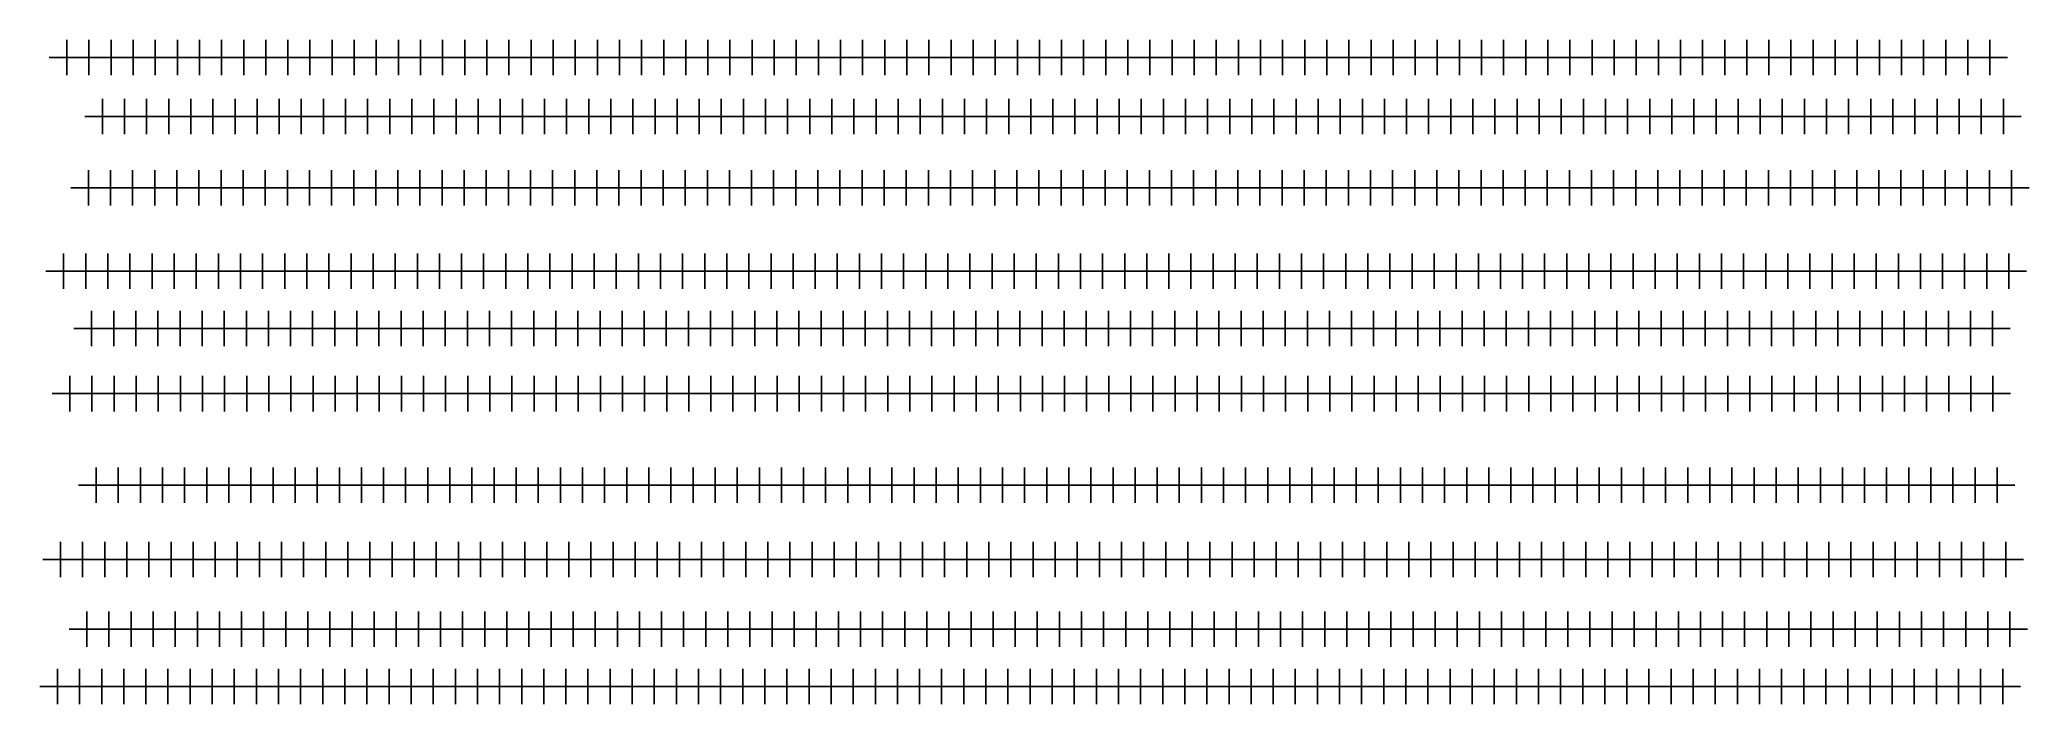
# Model space of a CAD drawing. Header units: inches. Extents: x 0.1 to 11.4, y 0.1 to 3.8.
import ezdxf

# ---------------------------------------------------------------- set-up
doc = ezdxf.new("R2010")
doc.units = ezdxf.units.IN
doc.header["$MEASUREMENT"] = 0
doc.header["$PDMODE"] = 2
doc.header["$PDSIZE"] = 0.1
doc.linetypes.add('Continuous2', pattern=[0])
doc.layers.add('Unnamed Level 1', color=1, linetype='Continuous')

msp = doc.modelspace()

# ---------------------------------------------------------------- linework, layer by layer
at = {"layer": 'Unnamed Level 1', "color": 1, "linetype": 'Continuous2', "lineweight": -3}
for p in [(0.302, 3.733), (0.427, 3.733), (0.552, 3.733), (0.677, 3.733), (0.802, 3.733), (0.927, 3.733), (1.052, 3.733), (1.177, 3.733), (1.302, 3.733), (1.427, 3.733), (1.552, 3.733), (1.677, 3.733), (1.802, 3.733), (1.927, 3.733), (2.052, 3.733), (2.177, 3.733), (2.302, 3.733), (2.427, 3.733), (2.552, 3.733), (2.677, 3.733), (2.802, 3.733), (2.927, 3.733), (3.052, 3.733), (3.177, 3.733), (3.302, 3.733), (3.427, 3.733), (3.552, 3.733), (3.677, 3.733), (3.802, 3.733), (3.927, 3.733), (4.052, 3.733), (4.177, 3.733), (4.302, 3.733), (4.427, 3.733), (4.552, 3.733), (4.677, 3.733), (4.802, 3.733), (4.927, 3.733), (5.052, 3.733), (5.177, 3.733), (5.302, 3.733), (5.427, 3.733), (5.552, 3.733), (5.677, 3.733), (5.802, 3.733), (5.927, 3.733), (6.052, 3.733), (6.177, 3.733), (6.302, 3.733), (6.427, 3.733), (6.552, 3.733), (6.677, 3.733), (6.802, 3.733), (6.927, 3.733), (7.052, 3.733), (7.177, 3.733), (7.302, 3.733), (7.427, 3.733), (7.552, 3.733), (7.677, 3.733), (7.802, 3.733), (7.927, 3.733), (8.052, 3.733), (8.177, 3.733), (8.302, 3.733), (8.427, 3.733), (8.552, 3.733), (8.677, 3.733), (8.802, 3.733), (8.927, 3.733), (9.052, 3.733), (9.177, 3.733), (9.302, 3.733), (9.427, 3.733), (9.552, 3.733), (9.677, 3.733), (9.802, 3.733), (9.927, 3.733), (10.052, 3.733), (10.177, 3.733), (10.302, 3.733), (10.427, 3.733), (10.552, 3.733), (10.677, 3.733), (10.802, 3.733), (10.927, 3.733), (11.052, 3.733), (11.177, 3.733), (0.503, 3.4, 0.125), (0.628, 3.4, 0.125), (0.753, 3.4, 0.125), (0.878, 3.4, 0.125), (1.003, 3.4, 0.125), (1.128, 3.4, 0.125), (1.253, 3.4, 0.125), (1.378, 3.4, 0.125), (1.503, 3.4, 0.125), (1.628, 3.4, 0.125), (1.753, 3.4, 0.125), (1.878, 3.4, 0.125), (2.003, 3.4, 0.125), (2.128, 3.4, 0.125), (2.253, 3.4, 0.125), (2.378, 3.4, 0.125), (2.503, 3.4, 0.125), (2.628, 3.4, 0.125), (2.753, 3.4, 0.125), (2.878, 3.4, 0.125), (3.003, 3.4, 0.125), (3.128, 3.4, 0.125), (3.253, 3.4, 0.125), (3.378, 3.4, 0.125), (3.503, 3.4, 0.125), (3.628, 3.4, 0.125), (3.753, 3.4, 0.125), (3.878, 3.4, 0.125), (4.003, 3.4, 0.125), (4.128, 3.4, 0.125), (4.253, 3.4, 0.125), (4.378, 3.4, 0.125), (4.503, 3.4, 0.125), (4.628, 3.4, 0.125), (4.753, 3.4, 0.125), (4.878, 3.4, 0.125), (5.003, 3.4, 0.125), (5.128, 3.4, 0.125), (5.253, 3.4, 0.125), (5.378, 3.4, 0.125), (5.503, 3.4, 0.125), (5.628, 3.4, 0.125), (5.753, 3.4, 0.125), (5.878, 3.4, 0.125), (6.003, 3.4, 0.125), (6.128, 3.4, 0.125), (6.253, 3.4, 0.125), (6.378, 3.4, 0.125), (6.503, 3.4, 0.125), (6.628, 3.4, 0.125), (6.753, 3.4, 0.125), (6.878, 3.4, 0.125), (7.003, 3.4, 0.125), (7.128, 3.4, 0.125), (7.253, 3.4, 0.125), (7.378, 3.4, 0.125), (7.503, 3.4, 0.125), (7.628, 3.4, 0.125), (7.753, 3.4, 0.125), (7.878, 3.4, 0.125), (8.003, 3.4, 0.125), (8.128, 3.4, 0.125), (8.253, 3.4, 0.125), (8.378, 3.4, 0.125), (8.503, 3.4, 0.125), (8.628, 3.4, 0.125), (8.753, 3.4, 0.125), (8.878, 3.4, 0.125), (9.003, 3.4, 0.125), (9.128, 3.4, 0.125), (9.253, 3.4, 0.125), (9.378, 3.4, 0.125), (9.503, 3.4, 0.125), (9.628, 3.4, 0.125), (9.753, 3.4, 0.125), (9.878, 3.4, 0.125), (10.003, 3.4, 0.125), (10.128, 3.4, 0.125), (10.253, 3.4, 0.125), (10.378, 3.4, 0.125), (10.503, 3.4, 0.125), (10.628, 3.4, 0.125), (10.753, 3.4, 0.125), (10.878, 3.4, 0.125), (11.003, 3.4, 0.125), (11.128, 3.4, 0.125), (11.253, 3.4, 0.125), (0.424, 2.997, 0.125), (0.549, 2.997, 0.125), (0.674, 2.997, 0.125), (0.799, 2.997, 0.125), (0.924, 2.997, 0.125), (1.049, 2.997, 0.125), (1.174, 2.997, 0.125), (1.299, 2.997, 0.125), (1.424, 2.997, 0.125), (1.549, 2.997, 0.125), (1.674, 2.997, 0.125), (1.799, 2.997, 0.125), (1.924, 2.997, 0.125), (2.049, 2.997, 0.125), (2.174, 2.997, 0.125), (2.299, 2.997, 0.125), (2.424, 2.997, 0.125), (2.549, 2.997, 0.125), (2.674, 2.997, 0.125), (2.799, 2.997, 0.125), (2.924, 2.997, 0.125), (3.049, 2.997, 0.125), (3.174, 2.997, 0.125), (3.299, 2.997, 0.125), (3.424, 2.997, 0.125), (3.549, 2.997, 0.125), (3.674, 2.997, 0.125), (3.799, 2.997, 0.125), (3.924, 2.997, 0.125), (4.049, 2.997, 0.125), (4.174, 2.997, 0.125), (4.299, 2.997, 0.125), (4.424, 2.997, 0.125), (4.549, 2.997, 0.125), (4.674, 2.997, 0.125), (4.799, 2.997, 0.125), (4.924, 2.997, 0.125), (5.049, 2.997, 0.125), (5.174, 2.997, 0.125), (5.299, 2.997, 0.125), (5.424, 2.997, 0.125), (5.549, 2.997, 0.125), (5.674, 2.997, 0.125), (5.799, 2.997, 0.125), (5.924, 2.997, 0.125), (6.049, 2.997, 0.125), (6.174, 2.997, 0.125), (6.299, 2.997, 0.125), (6.424, 2.997, 0.125), (6.549, 2.997, 0.125), (6.674, 2.997, 0.125), (6.799, 2.997, 0.125), (6.924, 2.997, 0.125), (7.049, 2.997, 0.125), (7.174, 2.997, 0.125), (7.299, 2.997, 0.125), (7.424, 2.997, 0.125), (7.549, 2.997, 0.125), (7.674, 2.997, 0.125), (7.799, 2.997, 0.125), (7.924, 2.997, 0.125), (8.049, 2.997, 0.125), (8.174, 2.997, 0.125), (8.299, 2.997, 0.125), (8.424, 2.997, 0.125), (8.549, 2.997, 0.125), (8.674, 2.997, 0.125), (8.799, 2.997, 0.125), (8.924, 2.997, 0.125), (9.049, 2.997, 0.125), (9.174, 2.997, 0.125), (9.299, 2.997, 0.125), (9.424, 2.997, 0.125), (9.549, 2.997, 0.125), (9.674, 2.997, 0.125), (9.799, 2.997, 0.125), (9.924, 2.997, 0.125), (10.049, 2.997, 0.125), (10.174, 2.997, 0.125), (10.299, 2.997, 0.125), (10.424, 2.997, 0.125), (10.549, 2.997, 0.125), (10.674, 2.997, 0.125), (10.799, 2.997, 0.125), (10.924, 2.997, 0.125), (11.049, 2.997, 0.125), (11.174, 2.997, 0.125), (11.299, 2.997, 0.125), (0.284, 2.525), (0.409, 2.525), (0.534, 2.525), (0.659, 2.525), (0.784, 2.525), (0.909, 2.525), (1.034, 2.525), (1.159, 2.525), (1.284, 2.525), (1.409, 2.525), (1.534, 2.525), (1.659, 2.525), (1.784, 2.525), (1.909, 2.525), (2.034, 2.525), (2.159, 2.525), (2.284, 2.525), (2.409, 2.525), (2.534, 2.525), (2.659, 2.525), (2.784, 2.525), (2.909, 2.525), (3.034, 2.525), (3.159, 2.525), (3.284, 2.525), (3.409, 2.525), (3.534, 2.525), (3.659, 2.525), (3.784, 2.525), (3.909, 2.525), (4.034, 2.525), (4.159, 2.525), (4.284, 2.525), (4.409, 2.525), (4.534, 2.525), (4.659, 2.525), (4.784, 2.525), (4.909, 2.525), (5.034, 2.525), (5.159, 2.525), (5.284, 2.525), (5.409, 2.525), (5.534, 2.525), (5.659, 2.525), (5.784, 2.525), (5.909, 2.525), (6.034, 2.525), (6.159, 2.525), (6.284, 2.525), (6.409, 2.525), (6.534, 2.525), (6.659, 2.525), (6.784, 2.525), (6.909, 2.525), (7.034, 2.525), (7.159, 2.525), (7.284, 2.525), (7.409, 2.525), (7.534, 2.525), (7.659, 2.525), (7.784, 2.525), (7.909, 2.525), (8.034, 2.525), (8.159, 2.525), (8.284, 2.525), (8.409, 2.525), (8.534, 2.525), (8.659, 2.525), (8.784, 2.525), (8.909, 2.525), (9.034, 2.525), (9.159, 2.525), (9.284, 2.525), (9.409, 2.525), (9.534, 2.525), (9.659, 2.525), (9.784, 2.525), (9.909, 2.525), (10.034, 2.525), (10.159, 2.525), (10.284, 2.525), (10.409, 2.525), (10.534, 2.525), (10.659, 2.525), (10.784, 2.525), (10.909, 2.525), (11.034, 2.525), (11.159, 2.525), (11.284, 2.525), (0.442, 2.201, 0.125), (0.567, 2.201, 0.125), (0.692, 2.201, 0.125), (0.817, 2.201, 0.125), (0.942, 2.201, 0.125), (1.067, 2.201, 0.125), (1.192, 2.201, 0.125), (1.317, 2.201, 0.125), (1.442, 2.201, 0.125), (1.567, 2.201, 0.125), (1.692, 2.201, 0.125), (1.817, 2.201, 0.125), (1.942, 2.201, 0.125), (2.067, 2.201, 0.125), (2.192, 2.201, 0.125), (2.317, 2.201, 0.125), (2.442, 2.201, 0.125), (2.567, 2.201, 0.125), (2.692, 2.201, 0.125), (2.817, 2.201, 0.125), (2.942, 2.201, 0.125), (3.067, 2.201, 0.125), (3.192, 2.201, 0.125), (3.317, 2.201, 0.125), (3.442, 2.201, 0.125), (3.567, 2.201, 0.125), (3.692, 2.201, 0.125), (3.817, 2.201, 0.125), (3.942, 2.201, 0.125), (4.067, 2.201, 0.125), (4.192, 2.201, 0.125), (4.317, 2.201, 0.125), (4.442, 2.201, 0.125), (4.567, 2.201, 0.125), (4.692, 2.201, 0.125), (4.817, 2.201, 0.125), (4.942, 2.201, 0.125), (5.067, 2.201, 0.125), (5.192, 2.201, 0.125), (5.317, 2.201, 0.125), (5.442, 2.201, 0.125), (5.567, 2.201, 0.125), (5.692, 2.201, 0.125), (5.817, 2.201, 0.125), (5.942, 2.201, 0.125), (6.067, 2.201, 0.125), (6.192, 2.201, 0.125), (6.317, 2.201, 0.125), (6.442, 2.201, 0.125), (6.567, 2.201, 0.125), (6.692, 2.201, 0.125), (6.817, 2.201, 0.125), (6.942, 2.201, 0.125), (7.067, 2.201, 0.125), (7.192, 2.201, 0.125), (7.317, 2.201, 0.125), (7.442, 2.201, 0.125), (7.567, 2.201, 0.125), (7.692, 2.201, 0.125), (7.817, 2.201, 0.125), (7.942, 2.201, 0.125), (8.067, 2.201, 0.125), (8.192, 2.201, 0.125), (8.317, 2.201, 0.125), (8.442, 2.201, 0.125), (8.567, 2.201, 0.125), (8.692, 2.201, 0.125), (8.817, 2.201, 0.125), (8.942, 2.201, 0.125), (9.067, 2.201, 0.125), (9.192, 2.201, 0.125), (9.317, 2.201, 0.125), (9.442, 2.201, 0.125), (9.567, 2.201, 0.125), (9.692, 2.201, 0.125), (9.817, 2.201, 0.125), (9.942, 2.201, 0.125), (10.067, 2.201, 0.125), (10.192, 2.201, 0.125), (10.317, 2.201, 0.125), (10.442, 2.201, 0.125), (10.567, 2.201, 0.125), (10.692, 2.201, 0.125), (10.817, 2.201, 0.125), (10.942, 2.201, 0.125), (11.067, 2.201, 0.125), (11.192, 2.201, 0.125), (0.319, 1.833), (0.444, 1.833), (0.569, 1.833), (0.694, 1.833), (0.819, 1.833), (0.944, 1.833), (1.069, 1.833), (1.194, 1.833), (1.319, 1.833), (1.444, 1.833), (1.569, 1.833), (1.694, 1.833), (1.819, 1.833), (1.944, 1.833), (2.069, 1.833), (2.194, 1.833), (2.319, 1.833), (2.444, 1.833), (2.569, 1.833), (2.694, 1.833), (2.819, 1.833), (2.944, 1.833), (3.069, 1.833), (3.194, 1.833), (3.319, 1.833), (3.444, 1.833), (3.569, 1.833), (3.694, 1.833), (3.819, 1.833), (3.944, 1.833), (4.069, 1.833), (4.194, 1.833), (4.319, 1.833), (4.444, 1.833), (4.569, 1.833), (4.694, 1.833), (4.819, 1.833), (4.944, 1.833), (5.069, 1.833), (5.194, 1.833), (5.319, 1.833), (5.444, 1.833), (5.569, 1.833), (5.694, 1.833), (5.819, 1.833), (5.944, 1.833), (6.069, 1.833), (6.194, 1.833), (6.319, 1.833), (6.444, 1.833), (6.569, 1.833), (6.694, 1.833), (6.819, 1.833), (6.944, 1.833), (7.069, 1.833), (7.194, 1.833), (7.319, 1.833), (7.444, 1.833), (7.569, 1.833), (7.694, 1.833), (7.819, 1.833), (7.944, 1.833), (8.069, 1.833), (8.194, 1.833), (8.319, 1.833), (8.444, 1.833), (8.569, 1.833), (8.694, 1.833), (8.819, 1.833), (8.944, 1.833), (9.069, 1.833), (9.194, 1.833), (9.319, 1.833), (9.444, 1.833), (9.569, 1.833), (9.694, 1.833), (9.819, 1.833), (9.944, 1.833), (10.069, 1.833), (10.194, 1.833), (10.319, 1.833), (10.444, 1.833), (10.569, 1.833), (10.694, 1.833), (10.819, 1.833), (10.944, 1.833), (11.069, 1.833), (11.194, 1.833), (0.468, 1.316, 0.125), (0.593, 1.316, 0.125), (0.718, 1.316, 0.125), (0.843, 1.316, 0.125), (0.968, 1.316, 0.125), (1.093, 1.316, 0.125), (1.218, 1.316, 0.125), (1.343, 1.316, 0.125), (1.468, 1.316, 0.125), (1.593, 1.316, 0.125), (1.718, 1.316, 0.125), (1.843, 1.316, 0.125), (1.968, 1.316, 0.125), (2.093, 1.316, 0.125), (2.218, 1.316, 0.125), (2.343, 1.316, 0.125), (2.468, 1.316, 0.125), (2.593, 1.316, 0.125), (2.718, 1.316, 0.125), (2.843, 1.316, 0.125), (2.968, 1.316, 0.125), (3.093, 1.316, 0.125), (3.218, 1.316, 0.125), (3.343, 1.316, 0.125), (3.468, 1.316, 0.125), (3.593, 1.316, 0.125), (3.718, 1.316, 0.125), (3.843, 1.316, 0.125), (3.968, 1.316, 0.125), (4.093, 1.316, 0.125), (4.218, 1.316, 0.125), (4.343, 1.316, 0.125), (4.468, 1.316, 0.125), (4.593, 1.316, 0.125), (4.718, 1.316, 0.125), (4.843, 1.316, 0.125), (4.968, 1.316, 0.125), (5.093, 1.316, 0.125), (5.218, 1.316, 0.125), (5.343, 1.316, 0.125), (5.468, 1.316, 0.125), (5.593, 1.316, 0.125), (5.718, 1.316, 0.125), (5.843, 1.316, 0.125), (5.968, 1.316, 0.125), (6.093, 1.316, 0.125), (6.218, 1.316, 0.125), (6.343, 1.316, 0.125), (6.468, 1.316, 0.125), (6.593, 1.316, 0.125), (6.718, 1.316, 0.125), (6.843, 1.316, 0.125), (6.968, 1.316, 0.125), (7.093, 1.316, 0.125), (7.218, 1.316, 0.125), (7.343, 1.316, 0.125), (7.468, 1.316, 0.125), (7.593, 1.316, 0.125), (7.718, 1.316, 0.125), (7.843, 1.316, 0.125), (7.968, 1.316, 0.125), (8.093, 1.316, 0.125), (8.218, 1.316, 0.125), (8.343, 1.316, 0.125), (8.468, 1.316, 0.125), (8.593, 1.316, 0.125), (8.718, 1.316, 0.125), (8.843, 1.316, 0.125), (8.968, 1.316, 0.125), (9.093, 1.316, 0.125), (9.218, 1.316, 0.125), (9.343, 1.316, 0.125), (9.468, 1.316, 0.125), (9.593, 1.316, 0.125), (9.718, 1.316, 0.125), (9.843, 1.316, 0.125), (9.968, 1.316, 0.125), (10.093, 1.316, 0.125), (10.218, 1.316, 0.125), (10.343, 1.316, 0.125), (10.468, 1.316, 0.125), (10.593, 1.316, 0.125), (10.718, 1.316, 0.125), (10.843, 1.316, 0.125), (10.968, 1.316, 0.125), (11.093, 1.316, 0.125), (11.218, 1.316, 0.125), (0.266, 0.896), (0.391, 0.896), (0.516, 0.896), (0.641, 0.896), (0.766, 0.896), (0.891, 0.896), (1.016, 0.896), (1.141, 0.896), (1.266, 0.896), (1.391, 0.896), (1.516, 0.896), (1.641, 0.896), (1.766, 0.896), (1.891, 0.896), (2.016, 0.896), (2.141, 0.896), (2.266, 0.896), (2.391, 0.896), (2.516, 0.896), (2.641, 0.896), (2.766, 0.896), (2.891, 0.896), (3.016, 0.896), (3.141, 0.896), (3.266, 0.896), (3.391, 0.896), (3.516, 0.896), (3.641, 0.896), (3.766, 0.896), (3.891, 0.896), (4.016, 0.896), (4.141, 0.896), (4.266, 0.896), (4.391, 0.896), (4.516, 0.896), (4.641, 0.896), (4.766, 0.896), (4.891, 0.896), (5.016, 0.896), (5.141, 0.896), (5.266, 0.896), (5.391, 0.896), (5.516, 0.896), (5.641, 0.896), (5.766, 0.896), (5.891, 0.896), (6.016, 0.896), (6.141, 0.896), (6.266, 0.896), (6.391, 0.896), (6.516, 0.896), (6.641, 0.896), (6.766, 0.896), (6.891, 0.896), (7.016, 0.896), (7.141, 0.896), (7.266, 0.896), (7.391, 0.896), (7.516, 0.896), (7.641, 0.896), (7.766, 0.896), (7.891, 0.896), (8.016, 0.896), (8.141, 0.896), (8.266, 0.896), (8.391, 0.896), (8.516, 0.896), (8.641, 0.896), (8.766, 0.896), (8.891, 0.896), (9.016, 0.896), (9.141, 0.896), (9.266, 0.896), (9.391, 0.896), (9.516, 0.896), (9.641, 0.896), (9.766, 0.896), (9.891, 0.896), (10.016, 0.896), (10.141, 0.896), (10.266, 0.896), (10.391, 0.896), (10.516, 0.896), (10.641, 0.896), (10.766, 0.896), (10.891, 0.896), (11.016, 0.896), (11.141, 0.896), (11.266, 0.896), (0.415, 0.502, 0.125), (0.54, 0.502, 0.125), (0.665, 0.502, 0.125), (0.79, 0.502, 0.125), (0.915, 0.502, 0.125), (1.04, 0.502, 0.125), (1.165, 0.502, 0.125), (1.29, 0.502, 0.125), (1.415, 0.502, 0.125), (1.54, 0.502, 0.125), (1.665, 0.502, 0.125), (1.79, 0.502, 0.125), (1.915, 0.502, 0.125), (2.04, 0.502, 0.125), (2.165, 0.502, 0.125), (2.29, 0.502, 0.125), (2.415, 0.502, 0.125), (2.54, 0.502, 0.125), (2.665, 0.502, 0.125), (2.79, 0.502, 0.125), (2.915, 0.502, 0.125), (3.04, 0.502, 0.125), (3.165, 0.502, 0.125), (3.29, 0.502, 0.125), (3.415, 0.502, 0.125), (3.54, 0.502, 0.125), (3.665, 0.502, 0.125), (3.79, 0.502, 0.125), (3.915, 0.502, 0.125), (4.04, 0.502, 0.125), (4.165, 0.502, 0.125), (4.29, 0.502, 0.125), (4.415, 0.502, 0.125), (4.54, 0.502, 0.125), (4.665, 0.502, 0.125), (4.79, 0.502, 0.125), (4.915, 0.502, 0.125), (5.04, 0.502, 0.125), (5.165, 0.502, 0.125), (5.29, 0.502, 0.125), (5.415, 0.502, 0.125), (5.54, 0.502, 0.125), (5.665, 0.502, 0.125), (5.79, 0.502, 0.125), (5.915, 0.502, 0.125), (6.04, 0.502, 0.125), (6.165, 0.502, 0.125), (6.29, 0.502, 0.125), (6.415, 0.502, 0.125), (6.54, 0.502, 0.125), (6.665, 0.502, 0.125), (6.79, 0.502, 0.125), (6.915, 0.502, 0.125), (7.04, 0.502, 0.125), (7.165, 0.502, 0.125), (7.29, 0.502, 0.125), (7.415, 0.502, 0.125), (7.54, 0.502, 0.125), (7.665, 0.502, 0.125), (7.79, 0.502, 0.125), (7.915, 0.502, 0.125), (8.04, 0.502, 0.125), (8.165, 0.502, 0.125), (8.29, 0.502, 0.125), (8.415, 0.502, 0.125), (8.54, 0.502, 0.125), (8.665, 0.502, 0.125), (8.79, 0.502, 0.125), (8.915, 0.502, 0.125), (9.04, 0.502, 0.125), (9.165, 0.502, 0.125), (9.29, 0.502, 0.125), (9.415, 0.502, 0.125), (9.54, 0.502, 0.125), (9.665, 0.502, 0.125), (9.79, 0.502, 0.125), (9.915, 0.502, 0.125), (10.04, 0.502, 0.125), (10.165, 0.502, 0.125), (10.29, 0.502, 0.125), (10.415, 0.502, 0.125), (10.54, 0.502, 0.125), (10.665, 0.502, 0.125), (10.79, 0.502, 0.125), (10.915, 0.502, 0.125), (11.04, 0.502, 0.125), (11.165, 0.502, 0.125), (11.29, 0.502, 0.125), (0.249, 0.178), (0.374, 0.178), (0.499, 0.178), (0.624, 0.178), (0.749, 0.178), (0.874, 0.178), (0.999, 0.178), (1.124, 0.178), (1.249, 0.178), (1.374, 0.178), (1.499, 0.178), (1.624, 0.178), (1.749, 0.178), (1.874, 0.178), (1.999, 0.178), (2.124, 0.178), (2.249, 0.178), (2.374, 0.178), (2.499, 0.178), (2.624, 0.178), (2.749, 0.178), (2.874, 0.178), (2.999, 0.178), (3.124, 0.178), (3.249, 0.178), (3.374, 0.178), (3.499, 0.178), (3.624, 0.178), (3.749, 0.178), (3.874, 0.178), (3.999, 0.178), (4.124, 0.178), (4.249, 0.178), (4.374, 0.178), (4.499, 0.178), (4.624, 0.178), (4.749, 0.178), (4.874, 0.178), (4.999, 0.178), (5.124, 0.178), (5.249, 0.178), (5.374, 0.178), (5.499, 0.178), (5.624, 0.178), (5.749, 0.178), (5.874, 0.178), (5.999, 0.178), (6.124, 0.178), (6.249, 0.178), (6.374, 0.178), (6.499, 0.178), (6.624, 0.178), (6.749, 0.178), (6.874, 0.178), (6.999, 0.178), (7.124, 0.178), (7.249, 0.178), (7.374, 0.178), (7.499, 0.178), (7.624, 0.178), (7.749, 0.178), (7.874, 0.178), (7.999, 0.178), (8.124, 0.178), (8.249, 0.178), (8.374, 0.178), (8.499, 0.178), (8.624, 0.178), (8.749, 0.178), (8.874, 0.178), (8.999, 0.178), (9.124, 0.178), (9.249, 0.178), (9.374, 0.178), (9.499, 0.178), (9.624, 0.178), (9.749, 0.178), (9.874, 0.178), (9.999, 0.178), (10.124, 0.178), (10.249, 0.178), (10.374, 0.178), (10.499, 0.178), (10.624, 0.178), (10.749, 0.178), (10.874, 0.178), (10.999, 0.178), (11.124, 0.178), (11.249, 0.178)]:
    msp.add_point(p, dxfattribs=at)

doc.saveas('drawing.dxf')
